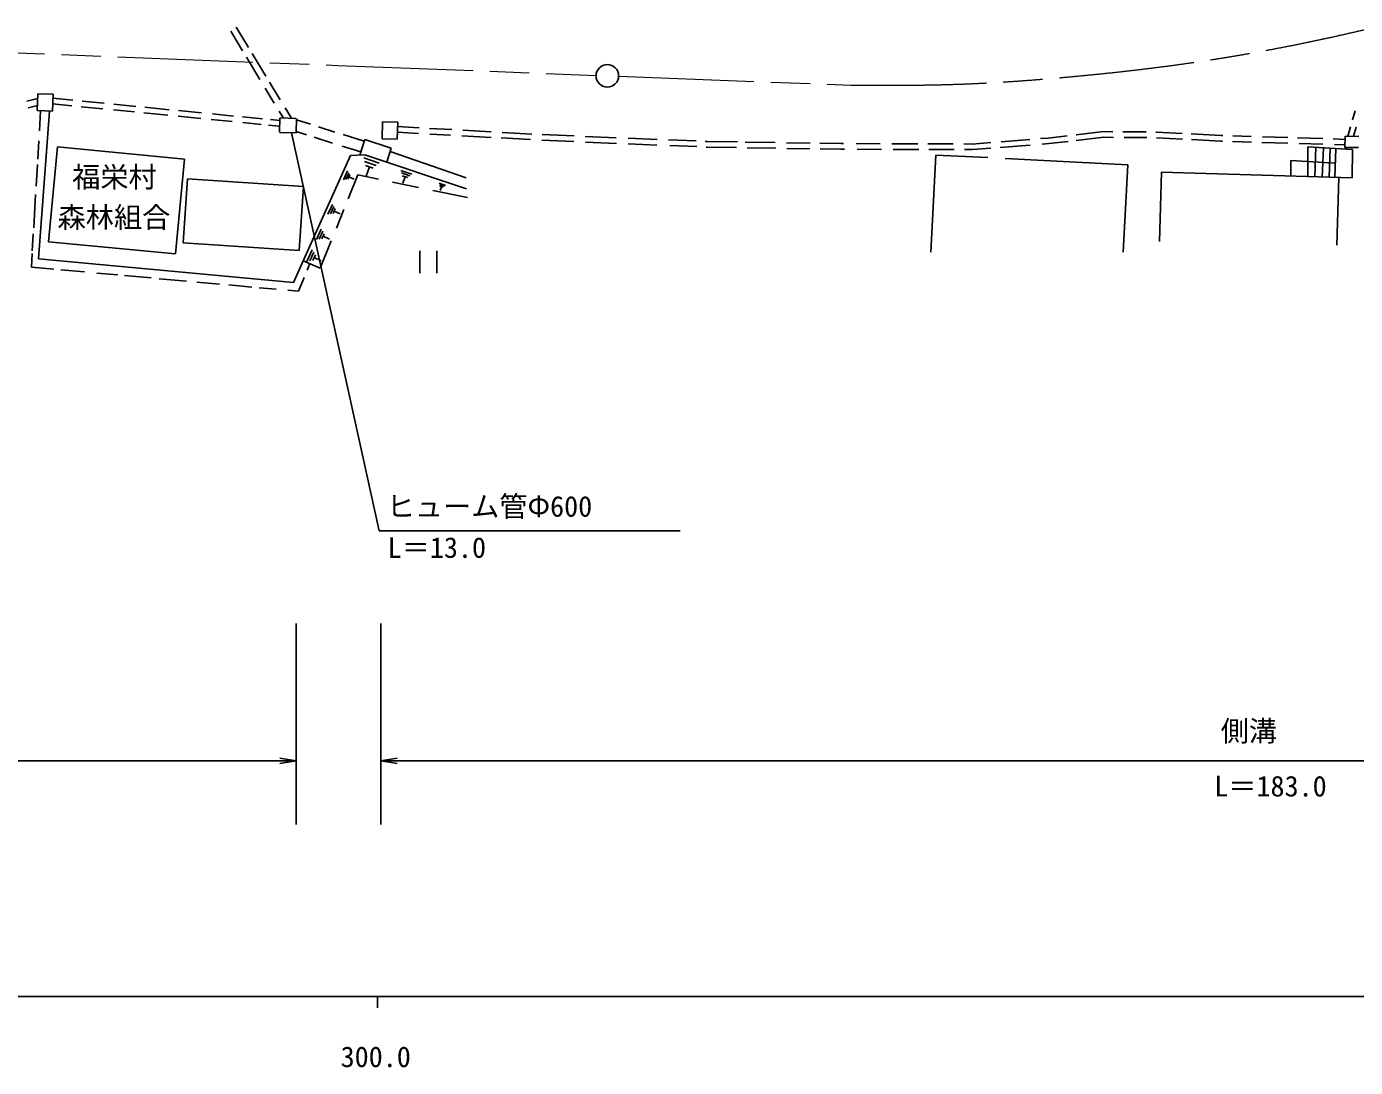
# Model space of a CAD drawing. Units: millimetres, scale not verified. Extents: x 40000 to 680000, y 20000 to 380000.
# Drawn here: x 336852 to 454804, y 198715 to 291142 of the extents above; entities that cross this region are included whole.
import ezdxf
from ezdxf.enums import TextEntityAlignment as Align

# ---------------------------------------------------------------- set-up
doc = ezdxf.new("R2010")
doc.units = ezdxf.units.MM
doc.header["$LTSCALE"] = 1000
doc.linetypes.add('CHAIN', pattern=[18.5, 12, -1.5, 3.5, -1.5])
for name, color, linetype, lineweight in [('M-BGD', 7, 'Continuous', 25), ('M-BMK', 2, 'CHAIN', 13), ('M-BMK-SRVR', 3, 'Continuous', 25), ('M-STR-HTXT', 7, 'Continuous', 13), ('M-STR-STR3', 7, 'Continuous', 25), ('M-TTL-BAND', 7, 'Continuous', 25)]:
    doc.layers.add(name, color=color, linetype=linetype, lineweight=lineweight)
doc.styles.add('ＭＳ ゴシック', font='')
doc.styles.get('ＭＳ ゴシック').set_extended_font_data('MS Gothic')

# ---------------------------------------------------------------- blocks, each defined once
blk = doc.blocks.new('open_arrow')
at = {"color": 0, "linetype": 'Continuous', "lineweight": -2}
blk.add_lwpolyline([(7.5, 1.25), (0, 0), (7.5, -1.25)], dxfattribs=at)

msp = doc.modelspace()

# ---------------------------------------------------------------- linework, layer by layer
at = {"layer": 'M-BGD'}
for p, q in [((354969, 290729), (356017, 289000)), ((355457, 291081), (356541, 289293)), ((356367, 288423), (357564, 286447)), ((356874, 288744), (358091, 286736)), ((358037, 285667), (358837, 284347)), ((358413, 286205), (359362, 284640)), ((336885, 284525), (337836, 284768)), ((337794, 283684), (337852, 285183)), ((337852, 285183), (339206, 285131)), ((339143, 284276), (340873, 284106)), ((339206, 285131), (339148, 283632)), ((339192, 284773), (340958, 284600)), ((341796, 284518), (343735, 284327)), ((336999, 283935), (337812, 284143)), ((339148, 283632), (337794, 283684)), ((338888, 283642), (337899, 270514)), ((338099, 283672), (337993, 281882)), ((341702, 284024), (343629, 283835)), ((344568, 283743), (346440, 283559)), ((344595, 284243), (346563, 284050)), ((347275, 283478), (349403, 283269)), ((347363, 283971), (349519, 283760)), ((350304, 283180), (352325, 282982)), ((350351, 283678), (352391, 283478)), ((353349, 283384), (355221, 283200)), ((356022, 283121), (357806, 282946)), ((359271, 283631), (359643, 283018)), ((359794, 283926), (360357, 282998)), ((454556, 282863), (454793, 283645)), ((353230, 282893), (355105, 282709)), ((356051, 282616), (357671, 282457)), ((358336, 282392), (359288, 282299)), ((358503, 282878), (359337, 282796)), ((359309, 281782), (359343, 283026)), ((359348, 283026), (360746, 282987)), ((360824, 282987), (360788, 281706)), ((360820, 282858), (362055, 282467)), ((362765, 282243), (364227, 281779)), ((368405, 281185), (368449, 282684)), ((368449, 282684), (369804, 282644)), ((369804, 282644), (369759, 281145)), ((369792, 282259), (371687, 282154)), ((372611, 282103), (374608, 281991)), ((375567, 281938), (378100, 281797)), ((454117, 281411), (454367, 282237)), ((454636, 281400), (454877, 282197)), ((337941, 281005), (337844, 279370)), ((360824, 281705), (359308, 281747)), ((360792, 281819), (361692, 281534)), ((362393, 281311), (364021, 280796)), ((364944, 281552), (366831, 280955)), ((366430, 279734), (366882, 281111)), ((366882, 281111), (369217, 280345)), ((369759, 281145), (368405, 281185)), ((369777, 281760), (371634, 281656)), ((372633, 281601), (374474, 281498)), ((375496, 281441), (378096, 281296)), ((378964, 281248), (381588, 281102)), ((379075, 281743), (381687, 281597)), ((382591, 281046), (385427, 280929)), ((382615, 281546), (385444, 281429)), ((386440, 281387), (389182, 281274)), ((386462, 280886), (389201, 280773)), ((390240, 280730), (392785, 280625)), ((390252, 281230), (392824, 281124)), ((393835, 281082), (396277, 280981)), ((397078, 280948), (397273, 280940)), ((397273, 280940), (399956, 280897)), ((400645, 280886), (403292, 280843)), ((404309, 280827), (406399, 280794)), ((407261, 280780), (409128, 280750)), ((409128, 280750), (409352, 280749)), ((410502, 280746), (412630, 280739)), ((413646, 280736), (415967, 280728)), ((416848, 280725), (419092, 280718)), ((420793, 280712), (422429, 280841)), ((423367, 280915), (425897, 281114)), ((426837, 281188), (427535, 281243)), ((427000, 280699), (427583, 280745)), ((427535, 281243), (429206, 281435)), ((427583, 280745), (429318, 280945)), ((430003, 281527), (432458, 281811)), ((430016, 281026), (432485, 281310)), ((432458, 281811), (433281, 281804)), ((432485, 281310), (433339, 281304)), ((434163, 281797), (436234, 281780)), ((434279, 281296), (436292, 281280)), ((437098, 281773), (437155, 281773)), ((437140, 281273), (439455, 281150)), ((437155, 281773), (439439, 281652)), ((440223, 281610), (442874, 281470)), ((440261, 281108), (442853, 280970)), ((442853, 280970), (443002, 280966)), ((442874, 281470), (443021, 281465)), ((443904, 280937), (445591, 280885)), ((443926, 281437), (445553, 281386)), ((446489, 280857), (448814, 280784)), ((446565, 281355), (448794, 281285)), ((449676, 281258), (451919, 281188)), ((449813, 280753), (451917, 280688)), ((452838, 281159), (453876, 281127)), ((453861, 280416), (453883, 281416)), ((453883, 281416), (455103, 281390)), ((339611, 280450), (338807, 272036)), ((339611, 280450), (350878, 279373)), ((360552, 268416), (365603, 279684)), ((364866, 280528), (366519, 280005)), ((365603, 279684), (366886, 279762)), ((366886, 279762), (375900, 276731)), ((368819, 279112), (369223, 280343)), ((369127, 280051), (375862, 277703)), ((393938, 280577), (396332, 280478)), ((397180, 280443), (397259, 280440)), ((397259, 280440), (399880, 280398)), ((400800, 280383), (403351, 280342)), ((404330, 280327), (406381, 280294)), ((407300, 280279), (409123, 280250)), ((409123, 280250), (409447, 280249)), ((410579, 280246), (412726, 280239)), ((413781, 280235), (416043, 280228)), ((416925, 280225), (419188, 280218)), ((417122, 271107), (417561, 279736)), ((417561, 279736), (422164, 279502)), ((420032, 280715), (420793, 280712)), ((420108, 280215), (420812, 280212)), ((420812, 280212), (422447, 280341)), ((423272, 280406), (425923, 280614)), ((453030, 280306), (450582, 280461)), ((450582, 280461), (450582, 277858)), ((451289, 280417), (451204, 277801)), ((451985, 280372), (451862, 277781)), ((452568, 280335), (452485, 277763)), ((452955, 280655), (453866, 280627)), ((453073, 280304), (452989, 277748)), ((454546, 280228), (453030, 280306)), ((455082, 280391), (453861, 280416)), ((454507, 277703), (454546, 280228)), ((337816, 278890), (337703, 276980)), ((350074, 270959), (350878, 279373)), ((366775, 279481), (368155, 279021)), ((366855, 279151), (367895, 278801)), ((366935, 278811), (367625, 278581)), ((367005, 277871), (367285, 278701)), ((370085, 278371), (371055, 278041)), ((423722, 279423), (434598, 278867)), ((434202, 271107), (434598, 278867)), ((449065, 277865), (449067, 279257)), ((449067, 279257), (453030, 279024)), ((351144, 277628), (350759, 271949)), ((351144, 277628), (361441, 276931)), ((364975, 277541), (365325, 278321)), ((365175, 277571), (365445, 278161)), ((365375, 277591), (365555, 277991)), ((365407, 275852), (366264, 277975)), ((365935, 277581), (365465, 277791)), ((366264, 277975), (368104, 277592)), ((369345, 277334), (371626, 276859)), ((370145, 278141), (370875, 277891)), ((370195, 277901), (370685, 277741)), ((370245, 277241), (370445, 277821)), ((373485, 277231), (374035, 277041)), ((437410, 272068), (437593, 278207)), ((437566, 278208), (454507, 277703)), ((453147, 271719), (453326, 277738)), ((337659, 276230), (337484, 273275)), ((361057, 271252), (361441, 276931)), ((372926, 276589), (375978, 275954)), ((373515, 277101), (373935, 276961)), ((373545, 276961), (373825, 276871)), ((373575, 276591), (373685, 276921)), ((363605, 274471), (363995, 275351)), ((363835, 274511), (364125, 275171)), ((364055, 274541), (364245, 274981)), ((364358, 273255), (365021, 274896)), ((364675, 274521), (364155, 274761)), ((337452, 272731), (337363, 271227)), ((362595, 272221), (363015, 273161)), ((362835, 272261), (363145, 272961)), ((363065, 272291), (363275, 272751)), ((363735, 272271), (363175, 272521)), ((338807, 272036), (350074, 270959)), ((350759, 271949), (361057, 271252)), ((361725, 270291), (362195, 271331)), ((362922, 269698), (363895, 272106)), ((337349, 270992), (337277, 269776)), ((337899, 270514), (360552, 268416)), ((361412, 270335), (362922, 269698)), ((361995, 270331), (362345, 271111)), ((362255, 270361), (362495, 270881)), ((363005, 270341), (362375, 270621)), ((371757, 271242), (371757, 269242)), ((373257, 271242), (373257, 269242)), ((337277, 269776), (339273, 269596)), ((339887, 269541), (342003, 269350)), ((343092, 269252), (344949, 269084)), ((345555, 269029), (347924, 268816)), ((361758, 269512), (361998, 270088)), ((348625, 268753), (351045, 268534)), ((351960, 268452), (353974, 268270)), ((354819, 268194), (356837, 268012)), ((357485, 267954), (359013, 267816)), ((360979, 267639), (361492, 268871)), ((360054, 267722), (360979, 267639))]:
    msp.add_line(p, q, dxfattribs=at)
at = {"layer": 'M-BMK'}
for p, q in [((289486, 290620), (364489, 287699)), ((364489, 287699), (387425, 286809)), ((389417, 286732), (410056, 285932))]:
    msp.add_line(p, q, dxfattribs=at)
msp.add_open_spline([(410056, 285932), (413219, 285924), (416382, 285916), (419542, 286025), (422832, 286138), (426119, 286376), (429399, 286676), (433130, 287016), (436853, 287434), (440558, 287978), (446627, 288868), (452650, 290093), (458599, 291604), (464723, 293160), (470770, 295018), (476696, 297198), (477685, 297562), (478671, 297934), (479653, 298316), (480637, 298697), (481617, 299087), (482591, 299492), (483528, 299881), (484459, 300285), (485391, 300688)], degree=3, knots=[0, 0, 0, 0, 1, 1, 1, 2, 2, 2, 3, 3, 3, 4, 4, 4, 5, 5, 5, 6, 6, 6, 7, 7, 7, 8, 8, 8, 8], dxfattribs=at)
at = {"layer": 'M-BMK-SRVR'}
msp.add_circle((388404, 286769), 1000, dxfattribs=at)
at = {"layer": 'M-STR-STR3'}
for p, q in [((360372, 281717), (368142, 246350)), ((368142, 246350), (394880, 246350)), ((360777, 238125), (360777, 220296)), ((368296, 238125), (368296, 220296)), ((252641, 225941), (360777, 225941)), ((368296, 225941), (513131, 225941))]:
    msp.add_line(p, q, dxfattribs=at)
at = {"layer": 'M-TTL-BAND'}
for p, q in [((40000, 205000), (579000, 205000)), ((368000, 205000), (368000, 204000))]:
    msp.add_line(p, q, dxfattribs=at)

# ---------------------------------------------------------------- block references
at = {"layer": 'M-STR-STR3', "xscale": 193, "yscale": 193, "rotation": 180}
msp.add_blockref('open_arrow', (360777, 225941), dxfattribs=at)
at = {"layer": 'M-STR-STR3', "xscale": 193, "yscale": 193}
msp.add_blockref('open_arrow', (368296, 225941), dxfattribs=at)

# ---------------------------------------------------------------- texts
at = {"layer": 'M-STR-HTXT', "style": 'ＭＳ ゴシック'}
for s, p in [('福栄村', (340899, 277775)), ('森林組合', (339608, 274206))]:
    msp.add_text(s, height=1833, dxfattribs=at).set_placement(p, align=Align.MIDDLE_LEFT)
at = {"layer": 'M-STR-STR3', "style": 'ＭＳ ゴシック'}
for s, p in [('ヒューム管Φ600', (368816, 247069)), ('L＝13.0', (368901, 243413)), ('側溝', (442842, 227123)), ('L＝183.0', (442272, 222227))]:
    msp.add_text(s, height=1833, dxfattribs=at).set_placement(p, align=Align.BOTTOM_LEFT)
at = {"layer": 'M-TTL-BAND', "style": 'ＭＳ ゴシック'}
msp.add_text('300.0', height=1833, dxfattribs=at).set_placement((367844, 198195), align=Align.BOTTOM_CENTER)

doc.saveas('drawing.dxf')
